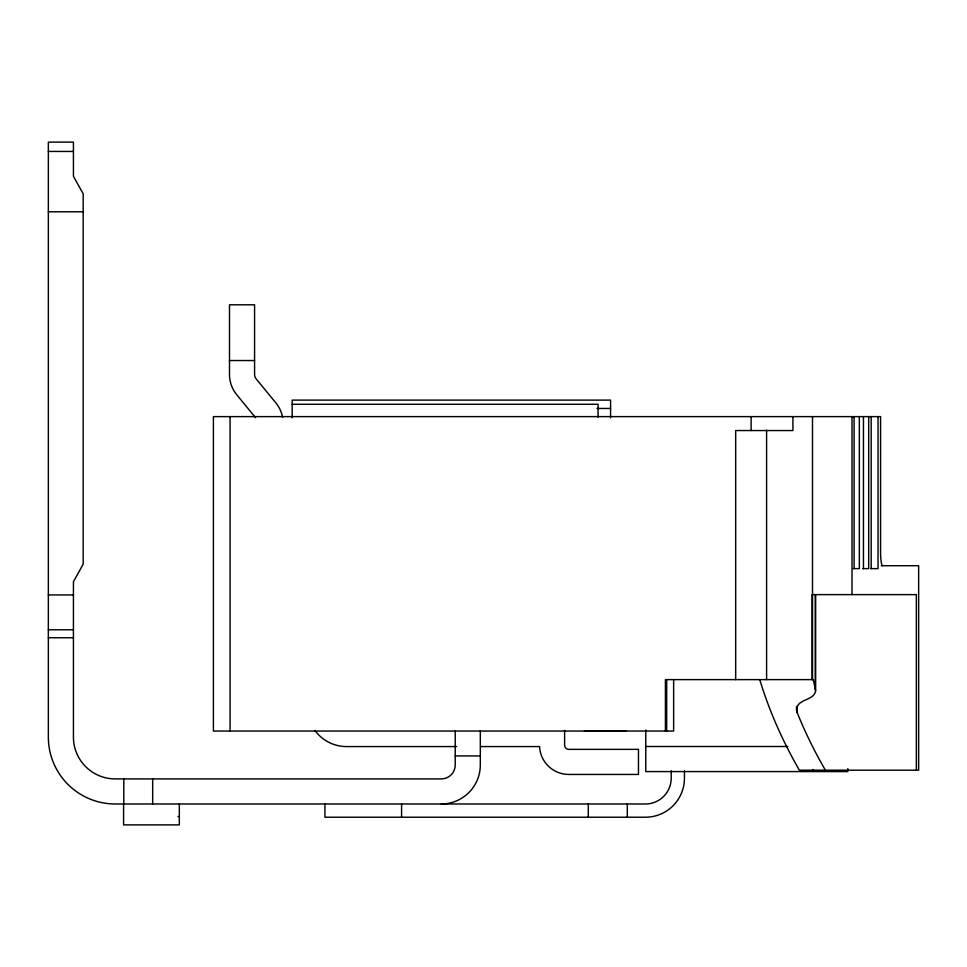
<?xml version="1.0" encoding="UTF-8"?>
<svg xmlns="http://www.w3.org/2000/svg" width="967" height="967" viewBox="0 0 967 967"><rect width="100%" height="100%" fill="white"/><g stroke="black" fill="none" stroke-linecap="round" stroke-linejoin="round"><path stroke-width="1.45" d="M815.604 594.62L815.604 690.849C813.924 701.063 797.267 698.512 796.542 709.573A41.46 16.898 3.8 0 0 797.11 712.389A1911.989 779.027 3.8 0 0 825.371 770.191M48.35 151.444L73.432 151.444M48.35 211.785L83.186 211.785M229.493 360.534L254.575 360.534M292.179 404.291L598.065 404.291L598.065 417.164M596.99 408.461L610.576 408.461M881.239 565.707L918.65 565.707L918.65 770.191L799.346 770.191A1942.292 791.369 3.8 0 1 781.469 735.935A1945.87 792.831 3.8 0 1 759.772 679.62M853.426 568.632L859.337 568.632L859.337 416.62M862.782 568.632L868.68 568.632L868.68 416.62M870.566 568.632L878.036 568.632L878.036 416.62M48.35 594.947L73.432 594.947M48.35 629.783L73.432 629.783M48.35 637.749L73.432 637.749M584.467 731.173L622.083 731.173A23.692 23.692 0 0 0 625.794 730.883M456.617 746.572L346.537 746.572A39.018 39.018 0 0 1 314.976 730.496M480.744 746.572L539.562 746.572A29.264 29.264 0 0 0 568.789 774.446L638.462 774.446L638.462 749.365L568.789 749.365A4.182 4.182 0 0 1 564.607 745.182L564.607 730.375M645.775 746.5L787.67 746.5M455.227 755.916L480.309 755.916M177.964 816.523L179.33 816.523M255.542 417.671L236.77 394.79A32.044 32.044 0 0 1 229.493 374.459L229.493 304.798L254.575 304.798L254.575 374.459A6.962 6.962 0 0 0 256.158 378.883L275.861 402.901A32.044 32.044 0 0 1 282.606 417.393M815.604 690.849L813.332 679.62L665.417 679.62L665.417 731.04M916.341 770.191L916.341 594.62L812.075 594.62L812.075 679.62M871.17 416.62L871.17 568.632M863.446 416.62L863.446 568.632M854.091 416.62L854.091 568.632M852.012 416.62L852.012 594.62M847.817 768.632L847.817 771.581L645.775 771.581L645.775 729.952M815.314 594.62L815.314 689.048M812.51 416.62L812.51 679.62M797.11 706.357L797.11 712.389M796.542 706.587L796.542 709.573M792.916 416.62L792.916 430.545L735.682 430.545L735.682 679.62M766.589 430.146L766.589 679.62M751.117 416.62L751.117 430.545M684.443 770.759L684.443 778.205A39.018 39.018 0 0 1 645.424 817.224L324.936 817.224L324.936 803.988M673.636 679.837L673.636 731.04L213.405 731.04L213.405 416.62L880.586 416.62L880.562 551.758A14.009 2.043 -90 0 0 882.617 565.659M671.207 770.759L671.207 778.205A25.783 25.783 0 0 1 645.424 803.988L115.23 803.988A66.88 66.88 0 0 1 48.35 737.096L48.35 142.113L73.432 142.113L73.432 176.248L83.186 193.811L83.186 564.184L73.432 581.735L73.432 737.096A41.799 41.799 0 0 0 115.23 778.906L441.29 778.906A13.937 13.937 0 0 0 455.227 764.97L455.227 731.04M666.674 679.62L666.674 731.04M627.305 803.988L627.305 817.224M610.576 417.78L610.576 400.108L292.179 400.108L292.179 417.78M588.299 803.988L588.299 817.224M480.309 731.04L480.309 764.97A39.018 39.018 0 0 1 441.29 803.988M401.583 803.988L401.583 817.224M230.086 416.62L230.086 731.04M179.33 803.988L179.33 824.887L123.595 824.887L123.595 803.988M152.677 778.906L152.677 803.988M123.812 778.906L123.812 803.988M813.743 770.687A26.29 6.805 -90 0 1 812.848 769.527"/></g></svg>
